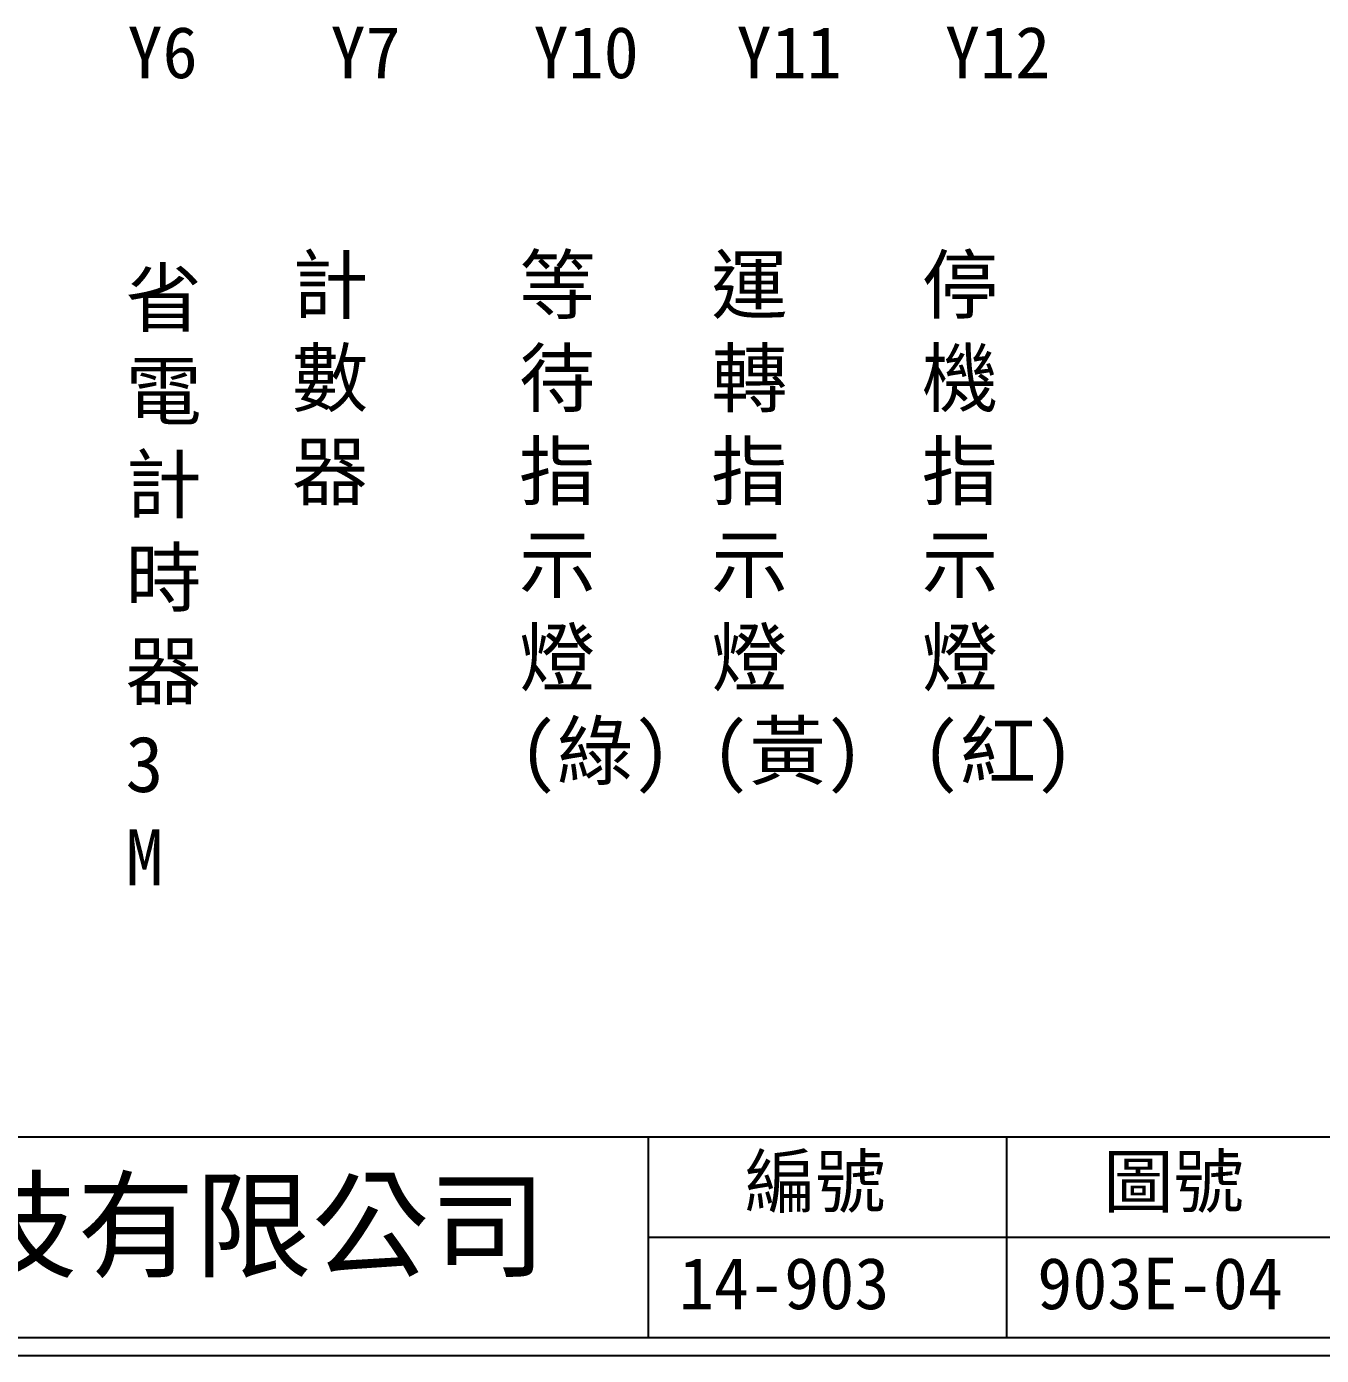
# Model space of a CAD drawing. Extents: x 926 to 1213, y 3 to 207.
# Drawn here: x 1018.1 to 1108.4, y 3 to 95.7 of the extents above; entities that cross this region are included whole.
import ezdxf

# ---------------------------------------------------------------- set-up
doc = ezdxf.new("R2010")
doc.units = 0
doc.layers.add('圖框層', color=7, linetype='CONTINUOUS')
doc.layers.add('標尺寸層', color=3, linetype='CONTINUOUS')
doc.styles.add('CNS', font='romanc.shx', dxfattribs={"bigfont": 'chineset.shx'})
doc.styles.add('STSL', font='kaiu.ttf')

msp = doc.modelspace()

# ---------------------------------------------------------------- linework, layer by layer
at = {"layer": '圖框層', "color": 7}
for p, q in [((926.992, 18.25), (1211.493, 18.25)), ((1061.493, 4.25), (1061.493, 18.25)), ((1086.493, 4.25), (1086.493, 18.25)), ((1061.493, 11.25), (1211.493, 11.25)), ((926.992, 4.25), (1211.493, 4.25)), ((925.742, 3), (1212.742, 3))]:
    msp.add_line(p, q, dxfattribs=at)

# ---------------------------------------------------------------- texts
at = {"layer": '圖框層', "color": 4, "style": 'STSL'}
for s, height, p in [('Y6', 3.6, (1025.137, 92.081)), ('Y7', 3.6, (1039.301, 92.081)), ('Y10', 3.6, (1053.464, 92.081)), ('Y11', 3.6, (1067.627, 92.081)), ('Y12', 3.6, (1082.172, 92.081)), ('編號', 3.6, (1068.208, 13.337)), ('圖號', 3.6, (1093.208, 13.337)), ('泓陞自動化科技有限公司', 6, (964.346, 9.076)), ('14-903', 3.6, (1063.606, 6.224)), ('903E-04', 3.6, (1088.606, 6.224))]:
    msp.add_text(s, height=height, dxfattribs=at).set_placement(p)
at = {"layer": '標尺寸層', "color": 7, "char_height": 3.9, "width": 4.96081, "attachment_point": 1, "style": 'CNS'}
for s, insert in [('{\\fDFKai-SB|b0|i0|c136|p65;計數器}', (1036.623, 79.62)), ('{\\fDFKai-SB|b0|i0|c136|p65;等待指\\P示\\P燈\\P(綠)}', (1052.462, 79.62)), ('{\\fDFKai-SB|b0|i0|c136|p65;運轉指\\P示\\P燈\\P(黃)}', (1065.871, 79.62)), ('{\\fDFKai-SB|b0|i0|c136|p65;停機指示\\P燈\\P(紅)}', (1080.558, 79.62)), ('{\\fDFKai-SB|b0|i0|c136|p65;省電\\P計\\P時\\P器\\P3\\PM}', (1024.999, 78.7))]:
    msp.add_mtext(s, dxfattribs=dict(at, insert=insert))

doc.saveas('drawing.dxf')
